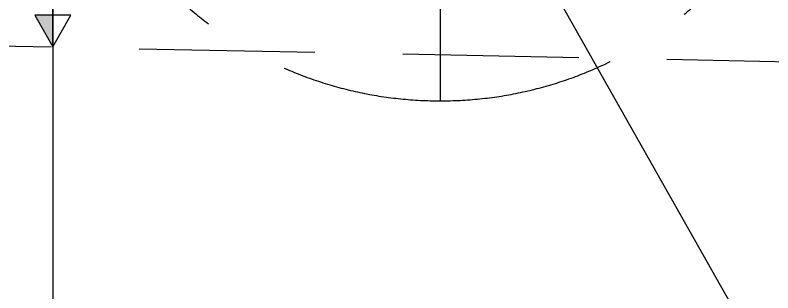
# Model space of a CAD drawing. Header units: millimetres. Extents: x -69382 to 174843, y -46375 to 101648.
# Drawn here: x 14757 to 16910, y 19284 to 20073 of the extents above; entities that cross this region are included whole.
import ezdxf

# ---------------------------------------------------------------- set-up
doc = ezdxf.new("R2010")
doc.units = ezdxf.units.MM
doc.header["$LTSCALE"] = 1000
for name, pattern in [('A-CENTR01', [2, 1.25, -0.25, 0.25, -0.25]), ('A-DASHD01', [0.75, 0.5, -0.25]), ('A-HIDDN01', [0.375, 0.25, -0.125])]:
    doc.linetypes.add(name, pattern=pattern)
for name, color, linetype in [('CS-CNTL', 1, 'A-CENTR01'), ('CS-CONC', 4, 'Continuous'), ('CS-DIML', 1, 'Continuous'), ('CS-HIDL', 2, 'A-DASHD01'), ('CS-LEAL', 1, 'Continuous'), ('CS-LEAT', 3, 'Continuous'), ('CST-01-02-02-G05-CS-EXCV', 3, 'CFZ008'), ('J', 4, 'Continuous')]:
    doc.layers.add(name, color=color, linetype=linetype)
doc.linetypes.add('CFZ008', pattern='A,0.9,-0.2,[106,KHCLINE.shx,S=0.00606,R=180,X=0,Y=0],0.9', length=2)

msp = doc.modelspace()

# ---------------------------------------------------------------- linework, layer by layer
msp.add_line((15965.2824, 20204.751), (15965.2824, 19829.751))
at = {"layer": 'CS-CNTL'}
msp.add_line((14864.151, 24108.114), (14864.151, 14194.4171), dxfattribs=at)
at = {"layer": 'CS-CONC'}
for radius in [6190, 5890]:
    msp.add_arc((14864.151, 16281.7813), radius, 30, 150, dxfattribs=at)
at = {"layer": 'CS-DIML', "color": 2, "linetype": 'A-HIDDN01', "const_width": 10, "flags": 128}
msp.add_lwpolyline([(20485.4773, 14607.7813), (20485.4773, 14607.7813), (20690.4764, 14607.7813), (20690.4927, 14697.5637, -0.269451409), (20721.7941, 14751.4311, 0.201537786), (20893.0547, 14995.7869, 0.188817455), (20228.9244, 19379.2813, 0.577350269), (9498.8696, 19379.2813, 0.217395331), (9092.087, 15131.3801, 0.181398454), (9291.7071, 14906.0278, -0.292415643), (9327.7001, 14849.7461), (9327.7001, 14765.7813), (9532.7001, 14765.7813)], format="xyb", dxfattribs=at)
at = {"layer": 'CS-HIDL'}
for points in [[(13763.6661, 19829.751, 1), (13763.6661, 22029.751, 1)], [(15965.2824, 22029.751, 1), (15965.2824, 19829.751, 1)]]:
    msp.add_lwpolyline(points, format="xyb", close=True, dxfattribs=at)
msp.add_lwpolyline([(10264.351, 15273.7773), (10344.335, 19272.9776), (11360.1318, 20052.8216), (18558.6923, 19908.8504), (19542.4955, 19089.0144), (19462.5115, 15089.8141)], dxfattribs=at)
at = {"layer": 'CS-LEAL'}
for p, q in [((14864.151, 19982.7413), (14864.151, 20171.2281)), ((14813.2444, 20072.7413), (14864.151, 19982.7413)), ((14915.0577, 20072.7413), (14813.2444, 20072.7413)), ((14864.151, 19982.7413), (14915.0577, 20072.7413))]:
    msp.add_line(p, q, dxfattribs=at)
msp.add_solid([(14864.151, 19982.7413), (14864.151, 19982.7413), (14864.151, 20072.7413), (14813.2444, 20072.7413)], dxfattribs=at)
at = {"layer": 'CS-LEAT'}
msp.add_lwpolyline([(20695.4754, 14602.7813), (20695.4754, 14602.7813), (20695.4927, 14697.5628, -0.26958023), (20724.2936, 14747.1005, 0.199537372), (20897.864, 14994.3858, 0.188827533), (20233.2545, 19381.7813, 0.577350269), (9494.5395, 19381.7813, 0.217400285), (9087.3929, 15129.6554, 0.182089804), (9289.4769, 14901.5502, -0.293112127), (9322.7001, 14849.7461), (9322.7001, 14760.7813), (9322.7001, 14760.7813)], format="xyb", dxfattribs=at)
at = {"layer": 'CST-01-02-02-G05-CS-EXCV', "linetype": 'CFZ008', "ltscale": 1.5}
msp.add_lwpolyline([(20910.5421, 14602.7813, 0.204701934), (20328.7713, 19436.7813, 0.577350269), (9399.5307, 19436.7813, 0.235215078), (9111.2781, 14760.7813)], format="xyb", dxfattribs=at)
at = {"layer": 'J', "color": 1}
msp.add_line((16225.4627, 20253.0448), (16876.8922, 19099.7232), dxfattribs=at)

doc.saveas('drawing.dxf')
